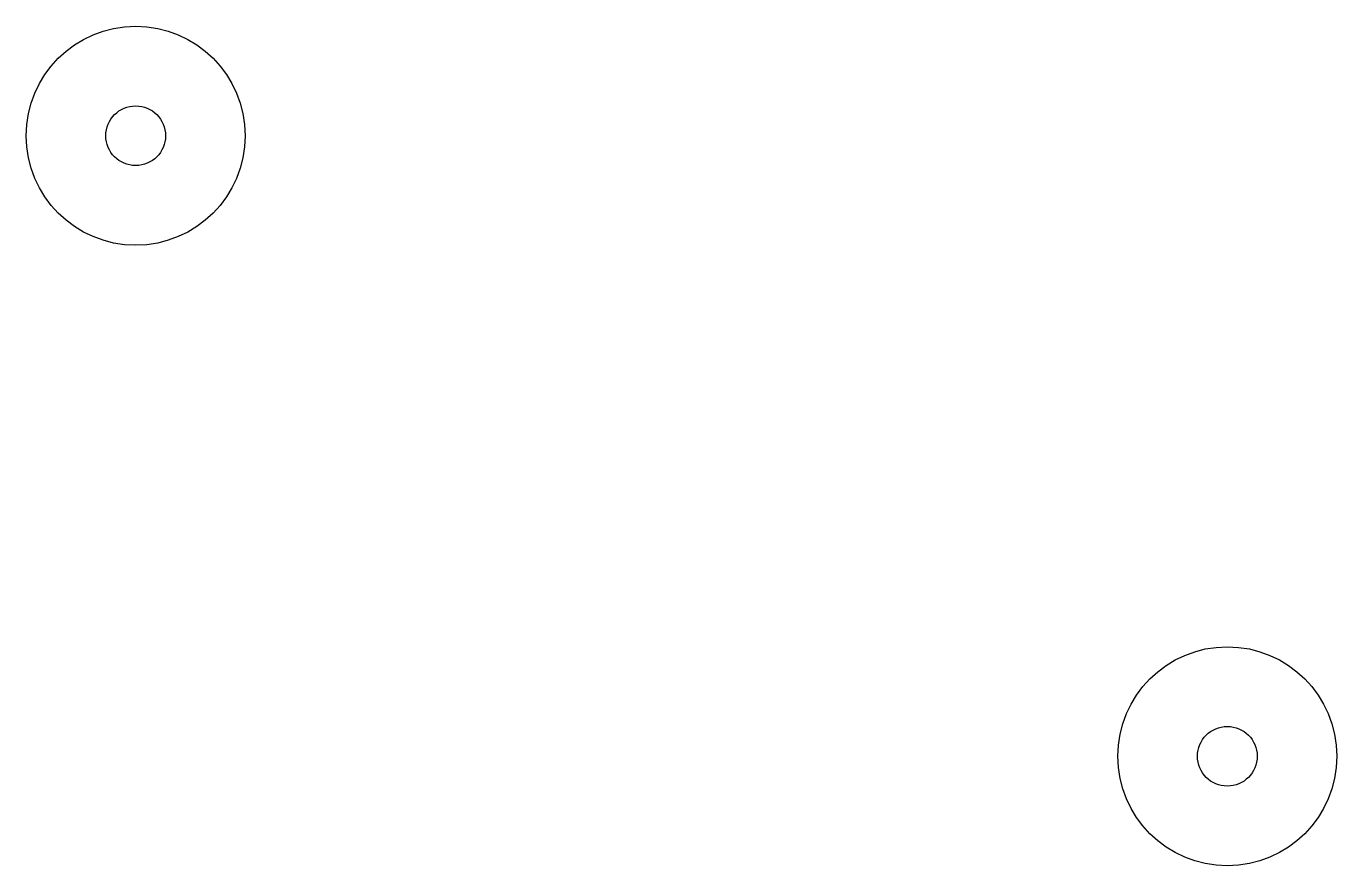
# Model space of a CAD drawing. Header units: millimetres. Extents: x -47.3 to 18.5, y -136 to -93.8.
import ezdxf

# ---------------------------------------------------------------- set-up
doc = ezdxf.new("R2010")
doc.units = ezdxf.units.MM
doc.layers.get('0').update_dxf_attribs({"linetype": 'CONTINUOUS'})

msp = doc.modelspace()

# ---------------------------------------------------------------- linework, layer by layer
for centre, radius in [((-41.844, -99.336), 5.5), ((-41.844, -99.336), 1.5), ((13, -130.503), 5.5), ((13, -130.503), 1.5)]:
    msp.add_circle(centre, radius)

doc.saveas('drawing.dxf')
